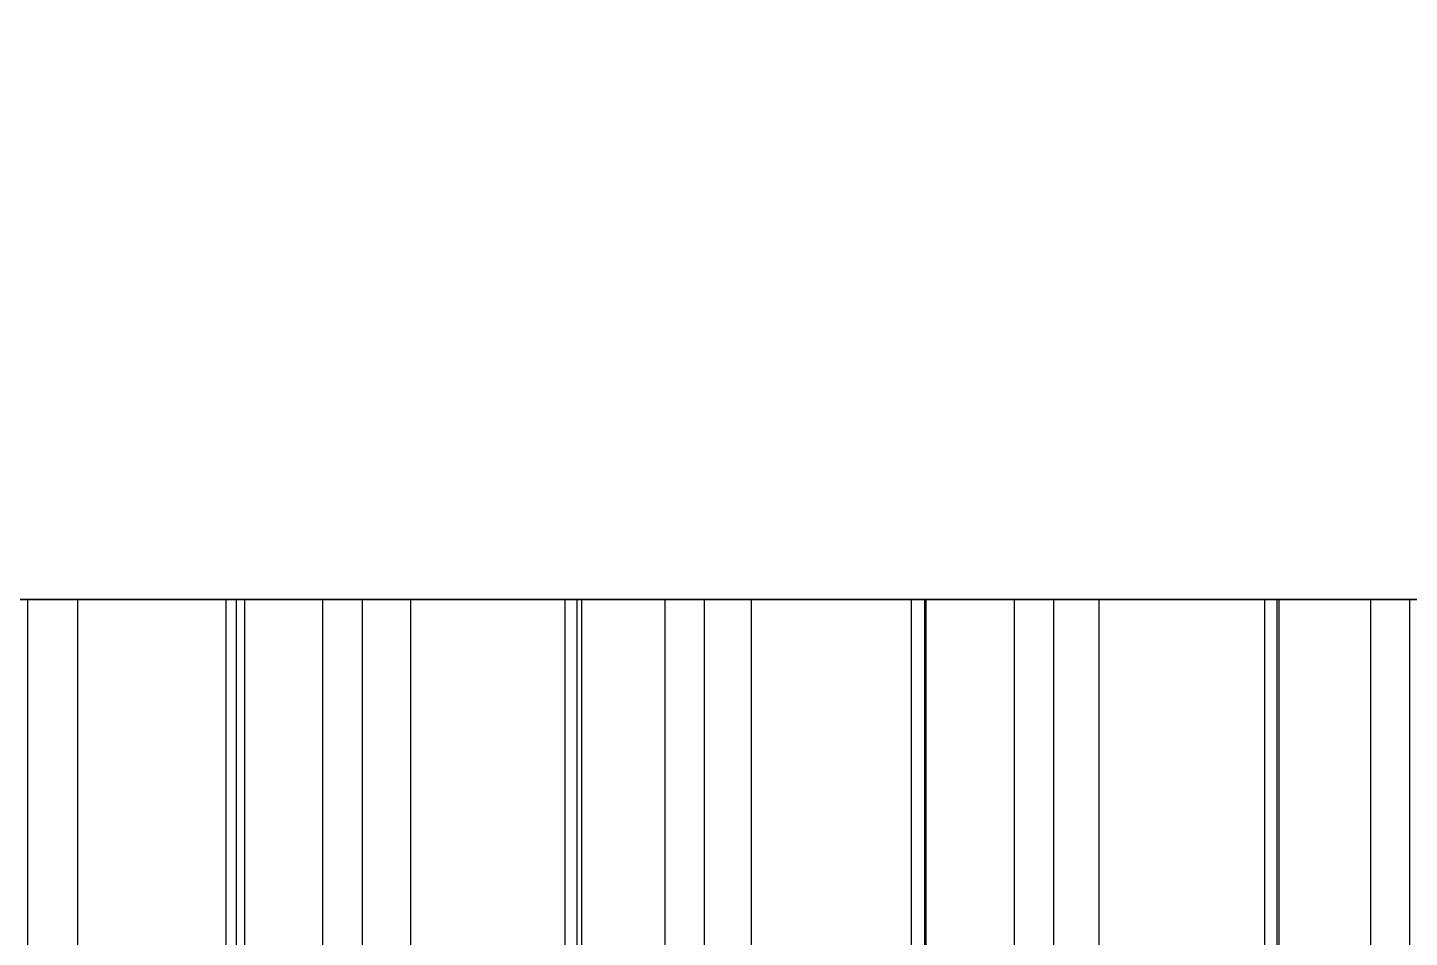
# Model space of a CAD drawing. Extents: x -60 to 60, y -153 to -30.
# Drawn here: x -32.31 to -25.48, y -85.67 to -81.17 of the extents above; entities that cross this region are included whole.
import ezdxf

# ---------------------------------------------------------------- set-up
doc = ezdxf.new("R2010")
doc.units = 0
doc.layers.add('Cut051006', color=7, linetype='CONTINUOUS')

msp = doc.modelspace()

# ---------------------------------------------------------------- linework, layer by layer
at = {"layer": 'Cut051006'}
for p, q in [((-32.312, -84, 104.173), (-32.312, -87, 104.173)), ((-32.312, -84, 104.173), (-32.312, -87, 104.173)), ((-32.312, -84, 10.4771), (-32.312, -87, 10.4771)), ((-32.312, -84, 10.4771), (-32.312, -87, 10.4771)), ((-32.0659, -84, 103.972), (-32.0659, -87, 103.972)), ((-32.0659, -84, 103.972), (-32.0659, -87, 103.972)), ((-32.0659, -84, 10.6773), (-32.0659, -87, 10.6773)), ((-32.0659, -84, 10.6773), (-32.0659, -87, 10.6773)), ((-31.3322, -84, 104.833), (-31.3322, -87, 104.833)), ((-31.3322, -84, 104.833), (-31.3322, -87, 104.833)), ((-31.3322, -84, 9.81624), (-31.3322, -87, 9.81624)), ((-31.3322, -84, 9.81624), (-31.3322, -87, 9.81624)), ((-31.2799, -84, 105.025), (-31.2799, -87, 105.025)), ((-31.2799, -84, 105.025), (-31.2799, -87, 105.025)), ((-31.2799, -84, 9.62443), (-31.2799, -87, 9.62443)), ((-31.2799, -84, 9.62443), (-31.2799, -87, 9.62443)), ((-31.2387, -84, 104.53), (-31.2387, -87, 104.53)), ((-31.2387, -84, 104.53), (-31.2387, -87, 104.53)), ((-31.2387, -84, 10.1194), (-31.2387, -87, 10.1194)), ((-31.2387, -84, 10.1194), (-31.2387, -87, 10.1194)), ((-30.8538, -84, 105.302), (-30.8538, -87, 105.302)), ((-30.8538, -84, 105.302), (-30.8538, -87, 105.302)), ((-30.8538, -84, 9.34768), (-30.8538, -87, 9.34768)), ((-30.8538, -84, 9.34768), (-30.8538, -87, 9.34768)), ((-30.6573, -84, 105.272), (-30.6573, -87, 105.272)), ((-30.6573, -84, 105.272), (-30.6573, -87, 105.272)), ((-30.6573, -84, 9.37796), (-30.6573, -87, 9.37796)), ((-30.6573, -84, 9.37796), (-30.6573, -87, 9.37796)), ((-30.4184, -84, 105.063), (-30.4184, -87, 105.063)), ((-30.4184, -84, 105.063), (-30.4184, -87, 105.063)), ((-30.4184, -84, 9.58665), (-30.4184, -87, 9.58665)), ((-30.4184, -84, 9.58665), (-30.4184, -87, 9.58665)), ((-29.6551, -84, 105.898), (-29.6551, -87, 105.898)), ((-29.6551, -84, 105.898), (-29.6551, -87, 105.898)), ((-29.6551, -84, 8.7517), (-29.6551, -87, 8.7517)), ((-29.6551, -84, 8.7517), (-29.6551, -87, 8.7517)), ((-29.5962, -84, 106.088), (-29.5962, -87, 106.088)), ((-29.5962, -84, 106.088), (-29.5962, -87, 106.088)), ((-29.5962, -84, 8.56183), (-29.5962, -87, 8.56183)), ((-29.5962, -84, 8.56183), (-29.5962, -87, 8.56183)), ((-29.5723, -84, 105.592), (-29.5723, -87, 105.592)), ((-29.5723, -84, 105.592), (-29.5723, -87, 105.592)), ((-29.5723, -84, 9.05792), (-29.5723, -87, 9.05792)), ((-29.5723, -84, 9.05792), (-29.5723, -87, 9.05792)), ((-29.1606, -84, 106.35), (-29.1606, -87, 106.35)), ((-29.1606, -84, 106.35), (-29.1606, -87, 106.35)), ((-29.1606, -84, 8.30013), (-29.1606, -87, 8.30013)), ((-29.1606, -84, 8.30013), (-29.1606, -87, 8.30013)), ((-28.9653, -84, 106.312), (-28.9653, -87, 106.312)), ((-28.9653, -84, 106.312), (-28.9653, -87, 106.312)), ((-28.9653, -84, 8.33724), (-28.9653, -87, 8.33724)), ((-28.9653, -84, 8.33724), (-28.9653, -87, 8.33724)), ((-28.7338, -84, 106.096), (-28.7338, -87, 106.096)), ((-28.7338, -84, 106.096), (-28.7338, -87, 106.096)), ((-28.7338, -84, 8.55414), (-28.7338, -87, 8.55414)), ((-28.7338, -84, 8.55414), (-28.7338, -87, 8.55414)), ((-27.9418, -84, 106.903), (-27.9418, -87, 106.903)), ((-27.9418, -84, 106.903), (-27.9418, -87, 106.903)), ((-27.9418, -84, 7.74634), (-27.9418, -87, 7.74634)), ((-27.9418, -84, 7.74634), (-27.9418, -87, 7.74634)), ((-27.8763, -84, 107.091), (-27.8763, -87, 107.091)), ((-27.8763, -84, 107.091), (-27.8763, -87, 107.091)), ((-27.8763, -84, 7.55864), (-27.8763, -87, 7.55864)), ((-27.8763, -84, 7.55864), (-27.8763, -87, 7.55864)), ((-27.8697, -84, 106.594), (-27.8697, -87, 106.594)), ((-27.8697, -84, 106.594), (-27.8697, -87, 106.594)), ((-27.8697, -84, 8.05527), (-27.8697, -87, 8.05527)), ((-27.8697, -84, 8.05527), (-27.8697, -87, 8.05527)), ((-27.4319, -84, 107.337), (-27.4319, -87, 107.337)), ((-27.4319, -84, 107.337), (-27.4319, -87, 107.337)), ((-27.4319, -84, 7.3123), (-27.4319, -87, 7.3123)), ((-27.4319, -84, 7.3123), (-27.4319, -87, 7.3123)), ((-27.238, -84, 107.293), (-27.238, -87, 107.293)), ((-27.238, -84, 107.293), (-27.238, -87, 107.293)), ((-27.238, -84, 7.35621), (-27.238, -87, 7.35621)), ((-27.238, -84, 7.35621), (-27.238, -87, 7.35621)), ((-27.0143, -84, 107.069), (-27.0143, -87, 107.069)), ((-27.0143, -84, 107.069), (-27.0143, -87, 107.069)), ((-27.0143, -84, 7.58106), (-27.0143, -87, 7.58106)), ((-27.0143, -84, 7.58106), (-27.0143, -87, 7.58106)), ((-26.1946, -84, 107.848), (-26.1946, -87, 107.848)), ((-26.1946, -84, 107.848), (-26.1946, -87, 107.848)), ((-26.1946, -84, 6.80139), (-26.1946, -87, 6.80139)), ((-26.1946, -84, 6.80139), (-26.1946, -87, 6.80139)), ((-26.1333, -84, 107.537), (-26.1333, -87, 107.537)), ((-26.1333, -84, 107.537), (-26.1333, -87, 107.537)), ((-26.1333, -84, 7.11264), (-26.1333, -87, 7.11264)), ((-26.1333, -84, 7.11264), (-26.1333, -87, 7.11264)), ((-26.1225, -84, 108.034), (-26.1225, -87, 108.034)), ((-26.1225, -84, 108.034), (-26.1225, -87, 108.034)), ((-26.1225, -84, 6.61609), (-26.1225, -87, 6.61609)), ((-26.1225, -84, 6.61609), (-26.1225, -87, 6.61609)), ((-25.6698, -84, 108.264), (-25.6698, -87, 108.264)), ((-25.6698, -84, 108.264), (-25.6698, -87, 108.264)), ((-25.6698, -84, 6.38541), (-25.6698, -87, 6.38541)), ((-25.6698, -84, 6.38541), (-25.6698, -87, 6.38541)), ((-25.4776, -84, 108.214), (-25.4776, -87, 108.214)), ((-25.4776, -84, 108.214), (-25.4776, -87, 108.214)), ((-25.4776, -84, 6.43605), (-25.4776, -87, 6.43605)), ((-25.4776, -84, 6.43605), (-25.4776, -87, 6.43605))]:
    msp.add_line(p, q, dxfattribs=at)
for centre in [(0, -90), (0, -90), (0, -93), (0, -93)]:
    msp.add_circle(centre, 60, dxfattribs=at)
for points, degree, knots in [([(-32.312, -84, 104.173), (-32.3469, -84, 104.213), (-32.4062, -84, 104.222), (-32.466, -84, 104.227), (-32.5094, -84, 104.196)], 2, [0, 0, 0, 0.724386, 0.724386, 1.44877, 1.44877, 1.44877]), ([(-32.5094, -84, 10.4537), (-32.466, -84, 10.4229), (-32.4062, -84, 10.428), (-32.3469, -84, 10.437), (-32.312, -84, 10.4771)], 2, [0, 0, 0, 0.724386, 0.724386, 1.44877, 1.44877, 1.44877]), ([(-32.312, -84, 104.173), (-32.3469, -84, 104.213), (-32.4062, -84, 104.222), (-32.466, -84, 104.227), (-32.5094, -84, 104.196)], 2, [0, 0, 0, 0.724386, 0.724386, 1.44877, 1.44877, 1.44877]), ([(-32.5094, -84, 10.4537), (-32.466, -84, 10.4229), (-32.4062, -84, 10.428), (-32.3469, -84, 10.437), (-32.312, -84, 10.4771)], 2, [0, 0, 0, 0.724386, 0.724386, 1.44877, 1.44877, 1.44877]), ([(-31.2387, -84, 104.53), (-31.227, -84, 104.448), (-31.2327, -84, 104.35), (-31.2712, -84, 104.251), (-31.3088, -84, 104.153), (-31.3814, -84, 104.057), (-31.478, -84, 103.993), (-31.5739, -84, 103.927), (-31.69, -84, 103.896), (-31.7952, -84, 103.898), (-31.901, -84, 103.899), (-31.9943, -84, 103.931), (-32.0659, -84, 103.972)], 3, [0, 0, 0, 0, 0.558599, 0.558599, 0.558599, 1.1172, 1.1172, 1.1172, 1.6758, 1.6758, 1.6758, 2.2344, 2.2344, 2.2344, 2.2344]), ([(-32.0659, -84, 10.6773), (-31.9943, -84, 10.7189), (-31.901, -84, 10.7504), (-31.7952, -84, 10.7517), (-31.69, -84, 10.7536), (-31.5739, -84, 10.7222), (-31.478, -84, 10.6568), (-31.3814, -84, 10.5924), (-31.3088, -84, 10.4965), (-31.2712, -84, 10.3983), (-31.2327, -84, 10.2997), (-31.227, -84, 10.2013), (-31.2387, -84, 10.1194)], 3, [0, 0, 0, 0, 0.558599, 0.558599, 0.558599, 1.1172, 1.1172, 1.1172, 1.6758, 1.6758, 1.6758, 2.2344, 2.2344, 2.2344, 2.2344]), ([(-31.2387, -84, 104.53), (-31.227, -84, 104.448), (-31.2327, -84, 104.35), (-31.2712, -84, 104.251), (-31.3088, -84, 104.153), (-31.3814, -84, 104.057), (-31.478, -84, 103.993), (-31.5739, -84, 103.927), (-31.69, -84, 103.896), (-31.7952, -84, 103.898), (-31.901, -84, 103.899), (-31.9943, -84, 103.931), (-32.0659, -84, 103.972)], 3, [0, 0, 0, 0, 0.558599, 0.558599, 0.558599, 1.1172, 1.1172, 1.1172, 1.6758, 1.6758, 1.6758, 2.2344, 2.2344, 2.2344, 2.2344]), ([(-32.0659, -84, 10.6773), (-31.9943, -84, 10.7189), (-31.901, -84, 10.7504), (-31.7952, -84, 10.7517), (-31.69, -84, 10.7536), (-31.5739, -84, 10.7222), (-31.478, -84, 10.6568), (-31.3814, -84, 10.5924), (-31.3088, -84, 10.4965), (-31.2712, -84, 10.3983), (-31.2327, -84, 10.2997), (-31.227, -84, 10.2013), (-31.2387, -84, 10.1194)], 3, [0, 0, 0, 0, 0.558599, 0.558599, 0.558599, 1.1172, 1.1172, 1.1172, 1.6758, 1.6758, 1.6758, 2.2344, 2.2344, 2.2344, 2.2344]), ([(-31.2799, -84, 105.025), (-31.3247, -84, 104.997), (-31.3424, -84, 104.939), (-31.3562, -84, 104.881), (-31.3322, -84, 104.833)], 2, [0, 0, 0, 0.724386, 0.724386, 1.44877, 1.44877, 1.44877]), ([(-31.3322, -84, 9.81624), (-31.3562, -84, 9.76881), (-31.3424, -84, 9.71043), (-31.3247, -84, 9.65311), (-31.2799, -84, 9.62443)], 2, [0, 0, 0, 0.724386, 0.724386, 1.44877, 1.44877, 1.44877]), ([(-31.2799, -84, 105.025), (-31.3247, -84, 104.997), (-31.3424, -84, 104.939), (-31.3562, -84, 104.881), (-31.3322, -84, 104.833)], 2, [0, 0, 0, 0.724386, 0.724386, 1.44877, 1.44877, 1.44877]), ([(-31.3322, -84, 9.81624), (-31.3562, -84, 9.76881), (-31.3424, -84, 9.71043), (-31.3247, -84, 9.65311), (-31.2799, -84, 9.62443)], 2, [0, 0, 0, 0.724386, 0.724386, 1.44877, 1.44877, 1.44877]), ([(-30.6573, -84, 105.272), (-30.6909, -84, 105.313), (-30.7498, -84, 105.324), (-30.8094, -84, 105.331), (-30.8538, -84, 105.302)], 2, [0, 0, 0, 0.724386, 0.724386, 1.44877, 1.44877, 1.44877]), ([(-30.8538, -84, 9.34768), (-30.8094, -84, 9.31846), (-30.7498, -84, 9.32559), (-30.6909, -84, 9.33672), (-30.6573, -84, 9.37796)], 2, [0, 0, 0, 0.724386, 0.724386, 1.44877, 1.44877, 1.44877]), ([(-30.6573, -84, 105.272), (-30.6909, -84, 105.313), (-30.7498, -84, 105.324), (-30.8094, -84, 105.331), (-30.8538, -84, 105.302)], 2, [0, 0, 0, 0.724386, 0.724386, 1.44877, 1.44877, 1.44877]), ([(-30.8538, -84, 9.34768), (-30.8094, -84, 9.31846), (-30.7498, -84, 9.32559), (-30.6909, -84, 9.33672), (-30.6573, -84, 9.37796)], 2, [0, 0, 0, 0.724386, 0.724386, 1.44877, 1.44877, 1.44877]), ([(-29.5723, -84, 105.592), (-29.5634, -84, 105.509), (-29.5725, -84, 105.411), (-29.6144, -84, 105.314), (-29.6554, -84, 105.217), (-29.7314, -84, 105.124), (-29.8301, -84, 105.063), (-29.9282, -84, 105.001), (-30.0454, -84, 104.974), (-30.1504, -84, 104.979), (-30.2561, -84, 104.984), (-30.3483, -84, 105.019), (-30.4184, -84, 105.063)], 3, [0, 0, 0, 0, 0.558599, 0.558599, 0.558599, 1.1172, 1.1172, 1.1172, 1.6758, 1.6758, 1.6758, 2.2344, 2.2344, 2.2344, 2.2344]), ([(-30.4184, -84, 9.58665), (-30.3483, -84, 9.63067), (-30.2561, -84, 9.66547), (-30.1504, -84, 9.67042), (-30.0454, -84, 9.67603), (-29.9282, -84, 9.64867), (-29.8301, -84, 9.5867), (-29.7314, -84, 9.52568), (-29.6554, -84, 9.43234), (-29.6144, -84, 9.33549), (-29.5725, -84, 9.23833), (-29.5634, -84, 9.1402), (-29.5723, -84, 9.05792)], 3, [0, 0, 0, 0, 0.558599, 0.558599, 0.558599, 1.1172, 1.1172, 1.1172, 1.6758, 1.6758, 1.6758, 2.2344, 2.2344, 2.2344, 2.2344]), ([(-29.5723, -84, 105.592), (-29.5634, -84, 105.509), (-29.5725, -84, 105.411), (-29.6144, -84, 105.314), (-29.6554, -84, 105.217), (-29.7314, -84, 105.124), (-29.8301, -84, 105.063), (-29.9282, -84, 105.001), (-30.0454, -84, 104.974), (-30.1504, -84, 104.979), (-30.2561, -84, 104.984), (-30.3483, -84, 105.019), (-30.4184, -84, 105.063)], 3, [0, 0, 0, 0, 0.558599, 0.558599, 0.558599, 1.1172, 1.1172, 1.1172, 1.6758, 1.6758, 1.6758, 2.2344, 2.2344, 2.2344, 2.2344]), ([(-30.4184, -84, 9.58665), (-30.3483, -84, 9.63067), (-30.2561, -84, 9.66547), (-30.1504, -84, 9.67042), (-30.0454, -84, 9.67603), (-29.9282, -84, 9.64867), (-29.8301, -84, 9.5867), (-29.7314, -84, 9.52568), (-29.6554, -84, 9.43234), (-29.6144, -84, 9.33549), (-29.5725, -84, 9.23833), (-29.5634, -84, 9.1402), (-29.5723, -84, 9.05792)], 3, [0, 0, 0, 0, 0.558599, 0.558599, 0.558599, 1.1172, 1.1172, 1.1172, 1.6758, 1.6758, 1.6758, 2.2344, 2.2344, 2.2344, 2.2344]), ([(-29.5962, -84, 106.088), (-29.6419, -84, 106.061), (-29.6616, -84, 106.004), (-29.6774, -84, 105.946), (-29.6551, -84, 105.898)], 2, [0, 0, 0, 0.724386, 0.724386, 1.44877, 1.44877, 1.44877]), ([(-29.6551, -84, 8.7517), (-29.6774, -84, 8.70346), (-29.6616, -84, 8.6456), (-29.6419, -84, 8.58894), (-29.5962, -84, 8.56183)], 2, [0, 0, 0, 0.724386, 0.724386, 1.44877, 1.44877, 1.44877]), ([(-29.5962, -84, 106.088), (-29.6419, -84, 106.061), (-29.6616, -84, 106.004), (-29.6774, -84, 105.946), (-29.6551, -84, 105.898)], 2, [0, 0, 0, 0.724386, 0.724386, 1.44877, 1.44877, 1.44877]), ([(-29.6551, -84, 8.7517), (-29.6774, -84, 8.70346), (-29.6616, -84, 8.6456), (-29.6419, -84, 8.58894), (-29.5962, -84, 8.56183)], 2, [0, 0, 0, 0.724386, 0.724386, 1.44877, 1.44877, 1.44877]), ([(-28.9653, -84, 106.312), (-28.9974, -84, 106.355), (-29.0559, -84, 106.368), (-29.1152, -84, 106.377), (-29.1606, -84, 106.35)], 2, [0, 0, 0, 0.724386, 0.724386, 1.44877, 1.44877, 1.44877]), ([(-29.1606, -84, 8.30013), (-29.1152, -84, 8.27247), (-29.0559, -84, 8.28168), (-28.9974, -84, 8.29485), (-28.9653, -84, 8.33724)], 2, [0, 0, 0, 0.724386, 0.724386, 1.44877, 1.44877, 1.44877]), ([(-28.9653, -84, 106.312), (-28.9974, -84, 106.355), (-29.0559, -84, 106.368), (-29.1152, -84, 106.377), (-29.1606, -84, 106.35)], 2, [0, 0, 0, 0.724386, 0.724386, 1.44877, 1.44877, 1.44877]), ([(-29.1606, -84, 8.30013), (-29.1152, -84, 8.27247), (-29.0559, -84, 8.28168), (-28.9974, -84, 8.29485), (-28.9653, -84, 8.33724)], 2, [0, 0, 0, 0.724386, 0.724386, 1.44877, 1.44877, 1.44877]), ([(-27.8697, -84, 106.594), (-27.8638, -84, 106.512), (-27.8763, -84, 106.414), (-27.9216, -84, 106.318), (-27.9659, -84, 106.223), (-28.0451, -84, 106.132), (-28.1459, -84, 106.075), (-28.2461, -84, 106.016), (-28.3642, -84, 105.993), (-28.4689, -84, 106.002), (-28.5744, -84, 106.011), (-28.6653, -84, 106.049), (-28.7338, -84, 106.096)], 3, [0, 0, 0, 0, 0.558599, 0.558599, 0.558599, 1.1172, 1.1172, 1.1172, 1.6758, 1.6758, 1.6758, 2.2344, 2.2344, 2.2344, 2.2344]), ([(-28.7338, -84, 8.55414), (-28.6653, -84, 8.60058), (-28.5744, -84, 8.63858), (-28.4689, -84, 8.64721), (-28.3642, -84, 8.65649), (-28.2461, -84, 8.63323), (-28.1459, -84, 8.57473), (-28.0451, -84, 8.51719), (-27.9659, -84, 8.42655), (-27.9216, -84, 8.3312), (-27.8763, -84, 8.23556), (-27.8638, -84, 8.13781), (-27.8697, -84, 8.05527)], 3, [0, 0, 0, 0, 0.558599, 0.558599, 0.558599, 1.1172, 1.1172, 1.1172, 1.6758, 1.6758, 1.6758, 2.2344, 2.2344, 2.2344, 2.2344]), ([(-27.8697, -84, 106.594), (-27.8638, -84, 106.512), (-27.8763, -84, 106.414), (-27.9216, -84, 106.318), (-27.9659, -84, 106.223), (-28.0451, -84, 106.132), (-28.1459, -84, 106.075), (-28.2461, -84, 106.016), (-28.3642, -84, 105.993), (-28.4689, -84, 106.002), (-28.5744, -84, 106.011), (-28.6653, -84, 106.049), (-28.7338, -84, 106.096)], 3, [0, 0, 0, 0, 0.558599, 0.558599, 0.558599, 1.1172, 1.1172, 1.1172, 1.6758, 1.6758, 1.6758, 2.2344, 2.2344, 2.2344, 2.2344]), ([(-28.7338, -84, 8.55414), (-28.6653, -84, 8.60058), (-28.5744, -84, 8.63858), (-28.4689, -84, 8.64721), (-28.3642, -84, 8.65649), (-28.2461, -84, 8.63323), (-28.1459, -84, 8.57473), (-28.0451, -84, 8.51719), (-27.9659, -84, 8.42655), (-27.9216, -84, 8.3312), (-27.8763, -84, 8.23556), (-27.8638, -84, 8.13781), (-27.8697, -84, 8.05527)], 3, [0, 0, 0, 0, 0.558599, 0.558599, 0.558599, 1.1172, 1.1172, 1.1172, 1.6758, 1.6758, 1.6758, 2.2344, 2.2344, 2.2344, 2.2344]), ([(-27.8763, -84, 107.091), (-27.923, -84, 107.066), (-27.9447, -84, 107.01), (-27.9625, -84, 106.952), (-27.9418, -84, 106.903)], 2, [0, 0, 0, 0.724386, 0.724386, 1.44877, 1.44877, 1.44877]), ([(-27.8763, -84, 107.091), (-27.923, -84, 107.066), (-27.9447, -84, 107.01), (-27.9625, -84, 106.952), (-27.9418, -84, 106.903)], 2, [0, 0, 0, 0.724386, 0.724386, 1.44877, 1.44877, 1.44877]), ([(-27.9418, -84, 7.74634), (-27.9625, -84, 7.69735), (-27.9447, -84, 7.64008), (-27.923, -84, 7.58414), (-27.8763, -84, 7.55864)], 2, [0, 0, 0, 0.724386, 0.724386, 1.44877, 1.44877, 1.44877]), ([(-27.9418, -84, 7.74634), (-27.9625, -84, 7.69735), (-27.9447, -84, 7.64008), (-27.923, -84, 7.58414), (-27.8763, -84, 7.55864)], 2, [0, 0, 0, 0.724386, 0.724386, 1.44877, 1.44877, 1.44877]), ([(-27.238, -84, 107.293), (-27.2686, -84, 107.337), (-27.3267, -84, 107.352), (-27.3856, -84, 107.363), (-27.4319, -84, 107.337)], 2, [0, 0, 0, 0.724386, 0.724386, 1.44877, 1.44877, 1.44877]), ([(-27.4319, -84, 7.3123), (-27.3856, -84, 7.28624), (-27.3267, -84, 7.29752), (-27.2686, -84, 7.31273), (-27.238, -84, 7.35621)], 2, [0, 0, 0, 0.724386, 0.724386, 1.44877, 1.44877, 1.44877]), ([(-27.238, -84, 107.293), (-27.2686, -84, 107.337), (-27.3267, -84, 107.352), (-27.3856, -84, 107.363), (-27.4319, -84, 107.337)], 2, [0, 0, 0, 0.724386, 0.724386, 1.44877, 1.44877, 1.44877]), ([(-27.4319, -84, 7.3123), (-27.3856, -84, 7.28624), (-27.3267, -84, 7.29752), (-27.2686, -84, 7.31273), (-27.238, -84, 7.35621)], 2, [0, 0, 0, 0.724386, 0.724386, 1.44877, 1.44877, 1.44877]), ([(-26.1333, -84, 107.537), (-26.1302, -84, 107.454), (-26.1462, -84, 107.357), (-26.1947, -84, 107.263), (-26.2424, -84, 107.169), (-26.3247, -84, 107.082), (-26.4274, -84, 107.028), (-26.5296, -84, 106.973), (-26.6484, -84, 106.953), (-26.7528, -84, 106.966), (-26.8579, -84, 106.979), (-26.9474, -84, 107.02), (-27.0143, -84, 107.069)], 3, [0, 0, 0, 0, 0.558599, 0.558599, 0.558599, 1.1172, 1.1172, 1.1172, 1.6758, 1.6758, 1.6758, 2.2344, 2.2344, 2.2344, 2.2344]), ([(-27.0143, -84, 7.58106), (-26.9474, -84, 7.62985), (-26.8579, -84, 7.67101), (-26.7528, -84, 7.68331), (-26.6484, -84, 7.69624), (-26.5296, -84, 7.67712), (-26.4274, -84, 7.62215), (-26.3247, -84, 7.56816), (-26.2424, -84, 7.48034), (-26.1947, -84, 7.38659), (-26.1462, -84, 7.29259), (-26.1302, -84, 7.19534), (-26.1333, -84, 7.11264)], 3, [0, 0, 0, 0, 0.558599, 0.558599, 0.558599, 1.1172, 1.1172, 1.1172, 1.6758, 1.6758, 1.6758, 2.2344, 2.2344, 2.2344, 2.2344]), ([(-26.1333, -84, 107.537), (-26.1302, -84, 107.454), (-26.1462, -84, 107.357), (-26.1947, -84, 107.263), (-26.2424, -84, 107.169), (-26.3247, -84, 107.082), (-26.4274, -84, 107.028), (-26.5296, -84, 106.973), (-26.6484, -84, 106.953), (-26.7528, -84, 106.966), (-26.8579, -84, 106.979), (-26.9474, -84, 107.02), (-27.0143, -84, 107.069)], 3, [0, 0, 0, 0, 0.558599, 0.558599, 0.558599, 1.1172, 1.1172, 1.1172, 1.6758, 1.6758, 1.6758, 2.2344, 2.2344, 2.2344, 2.2344]), ([(-27.0143, -84, 7.58106), (-26.9474, -84, 7.62985), (-26.8579, -84, 7.67101), (-26.7528, -84, 7.68331), (-26.6484, -84, 7.69624), (-26.5296, -84, 7.67712), (-26.4274, -84, 7.62215), (-26.3247, -84, 7.56816), (-26.2424, -84, 7.48034), (-26.1947, -84, 7.38659), (-26.1462, -84, 7.29259), (-26.1302, -84, 7.19534), (-26.1333, -84, 7.11264)], 3, [0, 0, 0, 0, 0.558599, 0.558599, 0.558599, 1.1172, 1.1172, 1.1172, 1.6758, 1.6758, 1.6758, 2.2344, 2.2344, 2.2344, 2.2344]), ([(-26.1225, -84, 108.034), (-26.1701, -84, 108.01), (-26.1937, -84, 107.955), (-26.2135, -84, 107.898), (-26.1946, -84, 107.848)], 2, [0, 0, 0, 0.724386, 0.724386, 1.44877, 1.44877, 1.44877]), ([(-26.1946, -84, 6.80139), (-26.2135, -84, 6.75171), (-26.1937, -84, 6.69509), (-26.1701, -84, 6.63994), (-26.1225, -84, 6.61609)], 2, [0, 0, 0, 0.724386, 0.724386, 1.44877, 1.44877, 1.44877]), ([(-26.1225, -84, 108.034), (-26.1701, -84, 108.01), (-26.1937, -84, 107.955), (-26.2135, -84, 107.898), (-26.1946, -84, 107.848)], 2, [0, 0, 0, 0.724386, 0.724386, 1.44877, 1.44877, 1.44877]), ([(-26.1946, -84, 6.80139), (-26.2135, -84, 6.75171), (-26.1937, -84, 6.69509), (-26.1701, -84, 6.63994), (-26.1225, -84, 6.61609)], 2, [0, 0, 0, 0.724386, 0.724386, 1.44877, 1.44877, 1.44877]), ([(-25.4776, -84, 108.214), (-25.5066, -84, 108.258), (-25.5641, -84, 108.275), (-25.6226, -84, 108.289), (-25.6698, -84, 108.264)], 2, [0, 0, 0, 0.724386, 0.724386, 1.44877, 1.44877, 1.44877]), ([(-25.6698, -84, 6.38541), (-25.6226, -84, 6.36098), (-25.5641, -84, 6.37431), (-25.5066, -84, 6.39153), (-25.4776, -84, 6.43605)], 2, [0, 0, 0, 0.724386, 0.724386, 1.44877, 1.44877, 1.44877]), ([(-25.4776, -84, 108.214), (-25.5066, -84, 108.258), (-25.5641, -84, 108.275), (-25.6226, -84, 108.289), (-25.6698, -84, 108.264)], 2, [0, 0, 0, 0.724386, 0.724386, 1.44877, 1.44877, 1.44877]), ([(-25.6698, -84, 6.38541), (-25.6226, -84, 6.36098), (-25.5641, -84, 6.37431), (-25.5066, -84, 6.39153), (-25.4776, -84, 6.43605)], 2, [0, 0, 0, 0.724386, 0.724386, 1.44877, 1.44877, 1.44877])]:
    msp.add_open_spline(points, degree=degree, knots=knots, dxfattribs=at)
for points, degree in [([(-32.0659, -84, 103.972), (-32.2049, -84, 104.053), (-32.312, -84, 104.173)], 2), ([(-32.312, -84, 10.4771), (-32.2049, -84, 10.5968), (-32.0659, -84, 10.6773)], 2), ([(-32.0659, -84, 103.972), (-32.2049, -84, 104.053), (-32.312, -84, 104.173)], 2), ([(-32.312, -84, 10.4771), (-32.2049, -84, 10.5968), (-32.0659, -84, 10.6773)], 2), ([(-31.3322, -84, 104.833), (-31.2613, -84, 104.689), (-31.2387, -84, 104.53)], 2), ([(-31.2387, -84, 10.1194), (-31.2613, -84, 9.96035), (-31.3322, -84, 9.81624)], 2), ([(-31.3322, -84, 104.833), (-31.2613, -84, 104.689), (-31.2387, -84, 104.53)], 2), ([(-31.2387, -84, 10.1194), (-31.2613, -84, 9.96035), (-31.3322, -84, 9.81624)], 2), ([(-30.8538, -84, 105.302), (-31.2799, -84, 105.025)], 1), ([(-31.2799, -84, 9.62443), (-30.8538, -84, 9.34768)], 1), ([(-30.8538, -84, 105.302), (-31.2799, -84, 105.025)], 1), ([(-31.2799, -84, 9.62443), (-30.8538, -84, 9.34768)], 1), ([(-30.4184, -84, 105.063), (-30.5545, -84, 105.148), (-30.6573, -84, 105.272)], 2), ([(-30.6573, -84, 9.37796), (-30.5545, -84, 9.50135), (-30.4184, -84, 9.58665)], 2), ([(-30.4184, -84, 105.063), (-30.5545, -84, 105.148), (-30.6573, -84, 105.272)], 2), ([(-30.6573, -84, 9.37796), (-30.5545, -84, 9.50135), (-30.4184, -84, 9.58665)], 2), ([(-29.6551, -84, 105.898), (-29.5893, -84, 105.751), (-29.5723, -84, 105.592)], 2), ([(-29.5723, -84, 9.05792), (-29.5893, -84, 8.8982), (-29.6551, -84, 8.7517)], 2), ([(-29.6551, -84, 105.898), (-29.5893, -84, 105.751), (-29.5723, -84, 105.592)], 2), ([(-29.5723, -84, 9.05792), (-29.5893, -84, 8.8982), (-29.6551, -84, 8.7517)], 2), ([(-29.1606, -84, 106.35), (-29.5962, -84, 106.088)], 1), ([(-29.5962, -84, 8.56183), (-29.1606, -84, 8.30013)], 1), ([(-29.1606, -84, 106.35), (-29.5962, -84, 106.088)], 1), ([(-29.5962, -84, 8.56183), (-29.1606, -84, 8.30013)], 1), ([(-28.7338, -84, 106.096), (-28.8669, -84, 106.186), (-28.9653, -84, 106.312)], 2), ([(-28.9653, -84, 8.33724), (-28.8669, -84, 8.46415), (-28.7338, -84, 8.55414)], 2), ([(-28.7338, -84, 106.096), (-28.8669, -84, 106.186), (-28.9653, -84, 106.312)], 2), ([(-28.9653, -84, 8.33724), (-28.8669, -84, 8.46415), (-28.7338, -84, 8.55414)], 2), ([(-27.9418, -84, 106.903), (-27.8812, -84, 106.755), (-27.8697, -84, 106.594)], 2), ([(-27.8697, -84, 8.05527), (-27.8812, -84, 7.89505), (-27.9418, -84, 7.74634)], 2), ([(-27.9418, -84, 106.903), (-27.8812, -84, 106.755), (-27.8697, -84, 106.594)], 2), ([(-27.8697, -84, 8.05527), (-27.8812, -84, 7.89505), (-27.9418, -84, 7.74634)], 2), ([(-27.4319, -84, 107.337), (-27.8763, -84, 107.091)], 1), ([(-27.8763, -84, 7.55864), (-27.4319, -84, 7.3123)], 1), ([(-27.4319, -84, 107.337), (-27.8763, -84, 107.091)], 1), ([(-27.8763, -84, 7.55864), (-27.4319, -84, 7.3123)], 1), ([(-27.0143, -84, 107.069), (-27.1441, -84, 107.163), (-27.238, -84, 107.293)], 2), ([(-27.238, -84, 7.35621), (-27.1441, -84, 7.48648), (-27.0143, -84, 7.58106)], 2), ([(-27.0143, -84, 107.069), (-27.1441, -84, 107.163), (-27.238, -84, 107.293)], 2), ([(-27.238, -84, 7.35621), (-27.1441, -84, 7.48648), (-27.0143, -84, 7.58106)], 2), ([(-26.1946, -84, 107.848), (-26.1391, -84, 107.698), (-26.1333, -84, 107.537)], 2), ([(-26.1333, -84, 7.11264), (-26.1391, -84, 6.95213), (-26.1946, -84, 6.80139)], 2), ([(-26.1946, -84, 107.848), (-26.1391, -84, 107.698), (-26.1333, -84, 107.537)], 2), ([(-26.1333, -84, 7.11264), (-26.1391, -84, 6.95213), (-26.1946, -84, 6.80139)], 2), ([(-25.6698, -84, 108.264), (-26.1225, -84, 108.034)], 1), ([(-26.1225, -84, 6.61609), (-25.6698, -84, 6.38541)], 1), ([(-25.6698, -84, 108.264), (-26.1225, -84, 108.034)], 1), ([(-26.1225, -84, 6.61609), (-25.6698, -84, 6.38541)], 1), ([(-25.2618, -84, 107.981), (-25.3882, -84, 108.08), (-25.4776, -84, 108.214)], 2), ([(-25.4776, -84, 6.43605), (-25.3882, -84, 6.56952), (-25.2618, -84, 6.66858)], 2), ([(-25.2618, -84, 107.981), (-25.3882, -84, 108.08), (-25.4776, -84, 108.214)], 2), ([(-25.4776, -84, 6.43605), (-25.3882, -84, 6.56952), (-25.2618, -84, 6.66858)], 2)]:
    msp.add_open_spline(points, degree=degree, dxfattribs=at)

doc.saveas('drawing.dxf')
